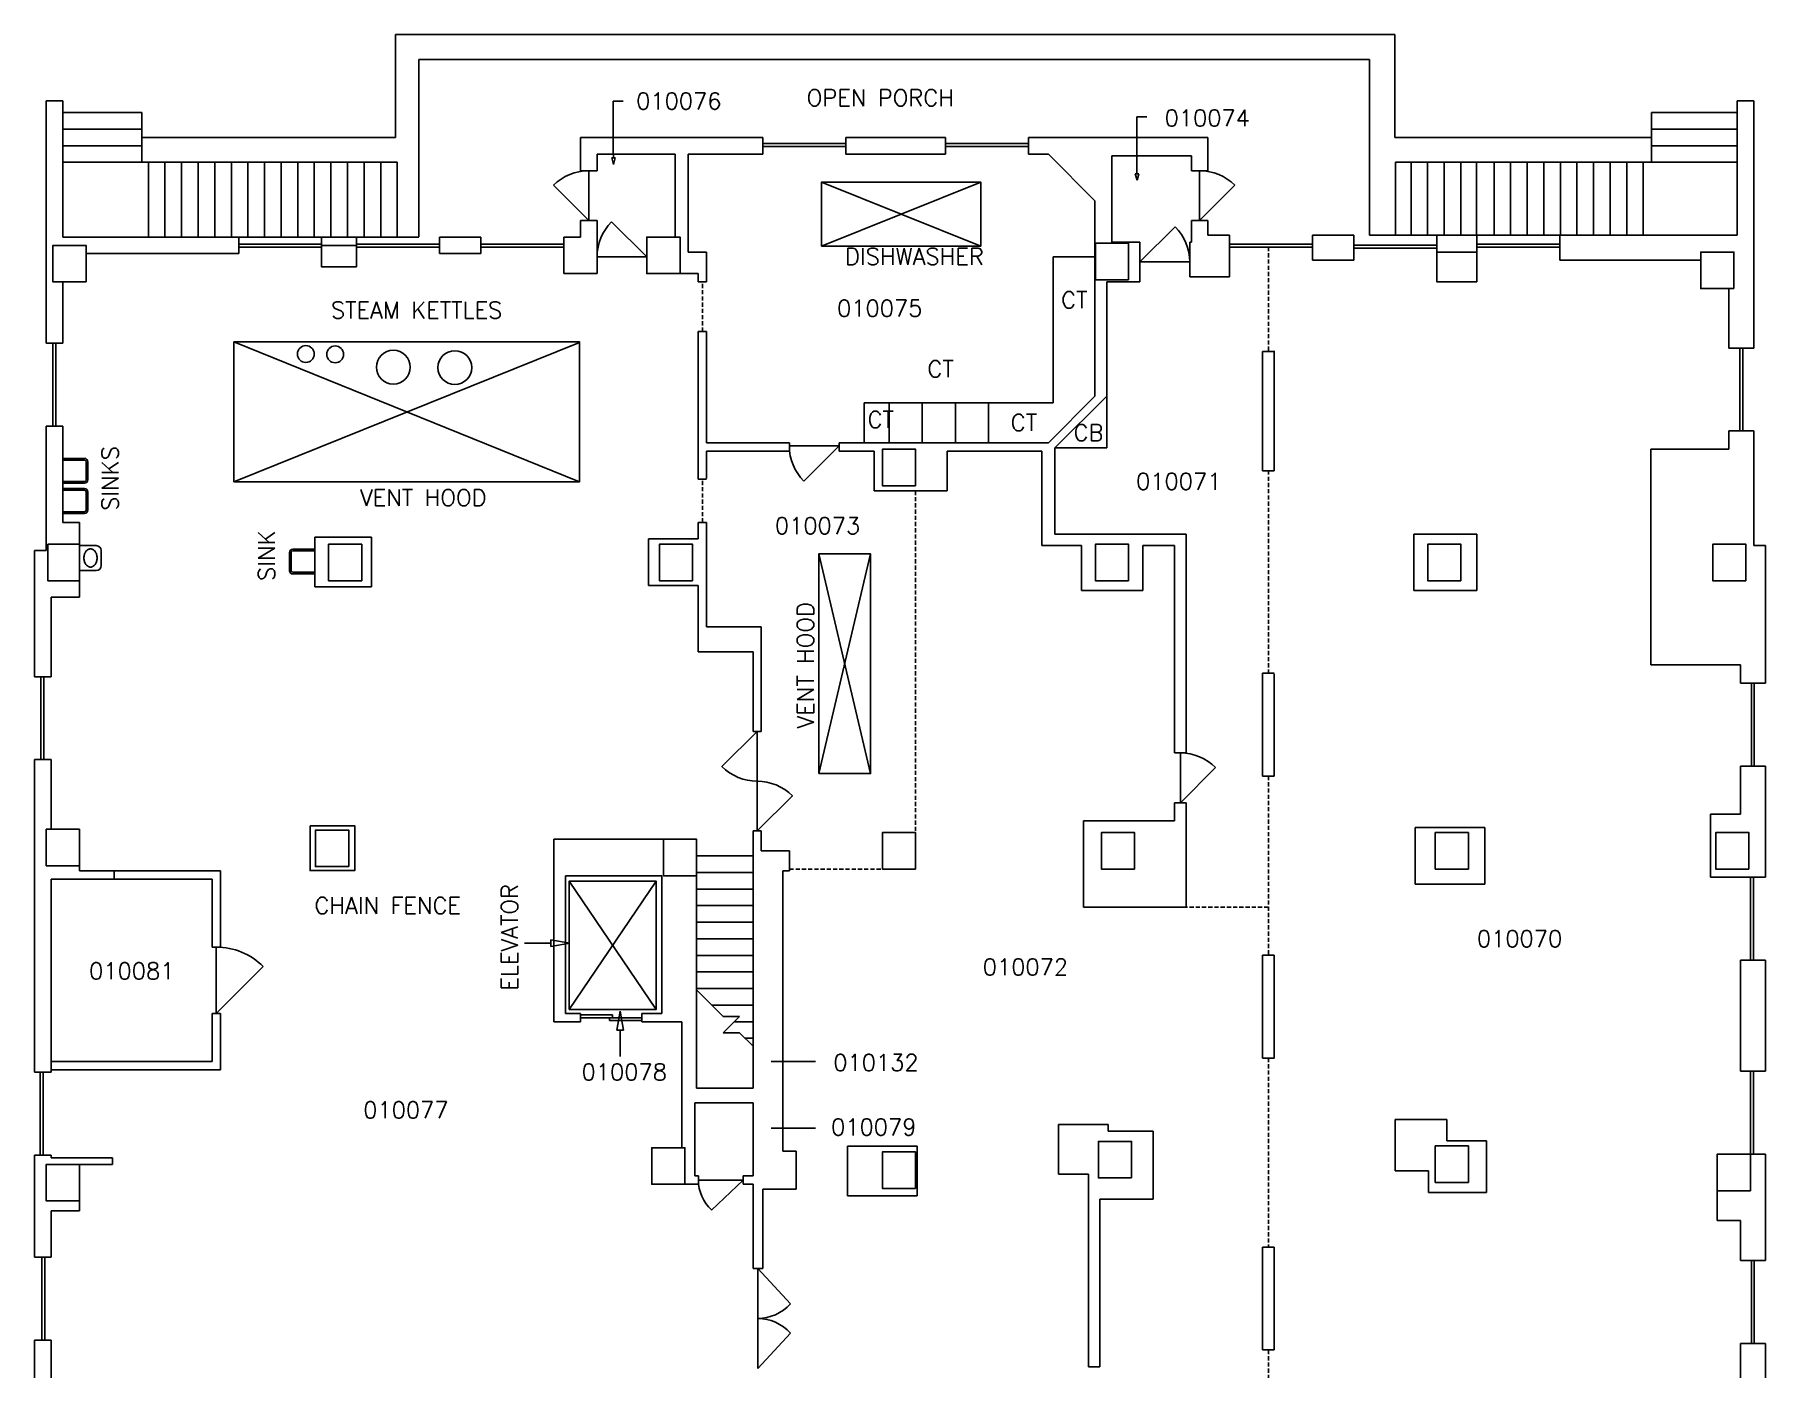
# Model space of a CAD drawing. Extents: x -572 to 188, y -99 to 441.
# Drawn here: x -260.8 to -156.5, y 215.5 to 295.9 of the extents above; entities that cross this region are included whole.
import ezdxf
from ezdxf.enums import TextEntityAlignment as Align

# ---------------------------------------------------------------- set-up
doc = ezdxf.new("R2010")
doc.units = 0
doc.header["$MEASUREMENT"] = 0
doc.linetypes.add('HIDDEN', pattern=[0.375, 0.25, -0.125])
for name, color, linetype in [('1', 7, 'CONTINUOUS'), ('15', 7, 'CONTINUOUS'), ('2', 7, 'CONTINUOUS'), ('25', 7, 'CONTINUOUS'), ('26', 7, 'CONTINUOUS'), ('27', 7, 'CONTINUOUS'), ('28', 7, 'CONTINUOUS'), ('29', 7, 'CONTINUOUS'), ('3', 7, 'CONTINUOUS'), ('4', 7, 'CONTINUOUS'), ('61', 7, 'CONTINUOUS')]:
    doc.layers.add(name, color=color, linetype=linetype)
doc.styles.add('ROMANS', font='ROMANS', dxfattribs={"height": 0.2})

# ---------------------------------------------------------------- blocks, each defined once
blk = doc.blocks.new('DDR60')
at = {"layer": '26', "color": 6, "linetype": 'Continuous'}
blk.add_lwpolyline([(5, 0), (3.232, 1.768), (3.232, 1.768, 0.198912), (2.5, 0), (2.5, 0, 0.198912), (1.768, 1.768), (1.768, 1.768), (0, 0), (2.5, 0), (5, 0)], format="xyb", dxfattribs=at)
blk = doc.blocks.new('DRLH36')
at = {"layer": '26', "color": 6, "linetype": 'Continuous'}
for q in [(2.1213, 2.1213), (3, 0)]:
    blk.add_line((0, 0), q, dxfattribs=at)
blk.add_arc((0, 0), 3, 360, 45, dxfattribs=at)
blk = doc.blocks.new('DRRH36')
at = {"layer": '26', "color": 6, "linetype": 'Continuous', "yscale": -1, "rotation": 180}
blk.add_blockref('DRLH36', (0, 0), dxfattribs=at)
blk = doc.blocks.new('DRLH32')
at = {"layer": '26', "color": 6, "linetype": 'Continuous'}
for q in [(1.89, 1.89), (2.67, 0)]:
    blk.add_line((0, 0), q, dxfattribs=at)
blk.add_arc((0, 0), 2.67, 0, 44.9499, dxfattribs=at)
blk = doc.blocks.new('DRLH48')
at = {"layer": '25', "color": 253, "linetype": 'Continuous'}
for q in [(2.8284, 2.8285), (4, 0)]:
    blk.add_line((0, 0), q, dxfattribs=at)
blk.add_arc((0, 0), 4, 360, 45.000836, dxfattribs=at)
blk = doc.blocks.new('DSDR72')
at = {"layer": '28', "color": 6, "linetype": 'Continuous'}
blk.add_lwpolyline([(3, 0), (0, 0), (2.12, -2.12), (2.12, -2.12, 0.198912), (3, 0), (3, 0, -0.198912), (3.88, 2.12), (3.88, 2.12), (6, 0), (3, 0)], format="xyb", dxfattribs=at)
blk = doc.blocks.new('WIN5$0')
at = {"layer": '27', "color": 2, "linetype": 'Continuous'}
for p, q in [((-0.1, -2.5), (-0.1, 2.5)), ((0.1, -2.5), (0.1, 2.5))]:
    blk.add_line(p, q, dxfattribs=at)
blk = doc.blocks.new('ARROW1')
at = {"layer": '4', "color": 233, "linetype": 'Continuous'}
for p, q in [((0, -0.6721), (0, 0)), ((-0.1294, -0.6721), (0, -1.1551)), ((0.1294, -0.6721), (-0.1294, -0.6721)), ((0.1294, -0.6721), (0, -1.1551))]:
    blk.add_line(p, q, dxfattribs=at)

msp = doc.modelspace()

# ---------------------------------------------------------------- linework, layer by layer
at = {"layer": '1', "color": 4, "linetype": 'Continuous'}
for p, q in [((-259.09, 291.86), (-260.09, 291.86)), ((-260.09, 291.86), (-260.09, 277.25)), ((-259.09, 291.86), (-259.09, 283.65)), ((-158.18, 291.86), (-158.18, 283.76)), ((-158.18, 291.86), (-157.17, 291.86)), ((-157.17, 276.96), (-157.17, 291.86)), ((-227.89, 289.65), (-227.89, 287.65)), ((-216.89, 289.65), (-227.89, 289.65)), ((-216.89, 289.65), (-216.89, 288.65)), ((-211.89, 289.65), (-211.89, 288.65)), ((-205.89, 289.65), (-211.89, 289.65)), ((-205.89, 289.65), (-205.89, 288.65)), ((-200.89, 289.65), (-200.89, 288.65)), ((-190.07, 289.65), (-200.89, 289.65)), ((-190.07, 287.65), (-190.07, 289.65)), ((-222.19, 288.65), (-226.89, 288.65)), ((-226.89, 288.65), (-226.89, 287.65)), ((-221.39, 288.65), (-216.89, 288.65)), ((-211.89, 288.65), (-205.89, 288.65)), ((-200.89, 288.65), (-199.69, 288.65)), ((-191.07, 288.55), (-195.87, 288.55)), ((-191.07, 287.65), (-191.07, 288.55)), ((-227.89, 287.65), (-226.89, 287.65)), ((-191.07, 287.65), (-190.07, 287.65)), ((-227.89, 284.65), (-227.89, 283.65)), ((-227.89, 284.65), (-226.89, 284.65)), ((-226.89, 284.65), (-226.89, 281.45)), ((-191.07, 284.65), (-190.07, 284.65)), ((-191.07, 283.35), (-191.07, 284.65)), ((-190.07, 283.76), (-190.07, 284.65)), ((-190.07, 283.76), (-188.77, 283.76)), ((-188.77, 283.76), (-188.77, 281.25)), ((-183.77, 283.76), (-183.77, 282.25)), ((-183.77, 283.76), (-181.27, 283.76)), ((-181.27, 283.76), (-181.27, 282.25)), ((-176.27, 283.76), (-176.27, 282.75)), ((-176.27, 283.76), (-173.87, 283.76)), ((-173.87, 283.76), (-173.87, 282.75)), ((-168.87, 283.76), (-168.87, 282.25)), ((-168.87, 283.76), (-158.18, 283.76)), ((-259.09, 283.65), (-248.49, 283.65)), ((-248.49, 283.65), (-248.49, 282.65)), ((-243.49, 283.65), (-243.49, 283.15)), ((-243.49, 283.65), (-241.39, 283.65)), ((-241.39, 283.15), (-241.39, 283.65)), ((-236.39, 282.65), (-236.39, 283.65)), ((-236.39, 283.65), (-233.89, 283.65)), ((-233.89, 283.65), (-233.89, 282.65)), ((-228.89, 283.65), (-228.89, 282.65)), ((-228.89, 283.65), (-227.89, 283.65)), ((-191.17, 283.35), (-191.17, 281.25)), ((-191.07, 283.35), (-191.17, 283.35)), ((-257.69, 282.65), (-248.49, 282.65)), ((-236.39, 282.65), (-233.89, 282.65)), ((-228.89, 282.65), (-228.89, 281.45)), ((-181.27, 282.25), (-183.77, 282.25)), ((-160.37, 282.25), (-168.87, 282.25)), ((-259.09, 280.95), (-259.09, 277.25)), ((-228.89, 281.45), (-226.89, 281.45)), ((-188.77, 281.25), (-191.17, 281.25)), ((-158.67, 276.96), (-158.67, 280.55)), ((-259.09, 277.25), (-260.09, 277.25)), ((-157.17, 276.96), (-158.67, 276.96)), ((-259.09, 272.25), (-260.09, 272.25)), ((-260.09, 272.25), (-260.09, 264.76)), ((-259.09, 272.25), (-259.09, 266.45)), ((-157.17, 271.96), (-158.67, 271.96)), ((-158.67, 270.86), (-158.67, 271.96)), ((-157.17, 265.06), (-157.17, 271.96)), ((-259.09, 266.45), (-258.09, 266.45)), ((-258.09, 265.13), (-258.09, 266.45)), ((-156.47, 265.06), (-157.17, 265.06)), ((-156.47, 256.76), (-156.47, 265.06)), ((-260.79, 264.76), (-260.09, 264.76)), ((-260.79, 264.76), (-260.79, 257.15)), ((-258.09, 261.95), (-258.09, 262.93)), ((-259.79, 261.95), (-258.09, 261.95)), ((-259.79, 261.95), (-259.79, 257.15)), ((-157.97, 256.76), (-157.97, 257.86)), ((-259.79, 257.15), (-260.79, 257.15)), ((-156.47, 256.76), (-157.97, 256.76)), ((-259.79, 252.15), (-260.79, 252.15)), ((-260.79, 252.15), (-260.79, 233.3)), ((-259.79, 252.15), (-259.79, 247.95)), ((-156.47, 251.76), (-157.97, 251.76)), ((-157.97, 248.86), (-157.97, 251.76)), ((-156.47, 245.06), (-156.47, 251.76)), ((-259.79, 244.95), (-259.79, 233.3)), ((-158.26, 245.06), (-157.97, 245.06)), ((-157.97, 245.06), (-156.47, 245.06)), ((-157.97, 240.06), (-156.47, 240.06)), ((-157.97, 233.36), (-157.97, 240.06)), ((-156.47, 233.36), (-156.47, 240.06)), ((-260.79, 233.3), (-259.79, 233.3)), ((-157.97, 233.36), (-156.47, 233.36)), ((-260.79, 228.3), (-259.79, 228.3)), ((-260.79, 228.3), (-260.79, 222.15)), ((-259.79, 228.3), (-259.79, 228.15)), ((-157.38, 228.36), (-156.47, 228.36)), ((-156.47, 221.96), (-156.47, 228.36)), ((-259.79, 224.95), (-259.79, 222.15)), ((-157.97, 221.96), (-157.97, 224.36)), ((-259.79, 222.15), (-260.79, 222.15)), ((-156.47, 221.96), (-157.97, 221.96)), ((-259.79, 217.15), (-260.79, 217.15)), ((-260.79, 217.15), (-260.79, 208.45)), ((-259.79, 217.15), (-259.79, 211.65)), ((-156.47, 216.96), (-157.97, 216.96)), ((-157.97, 210.76), (-157.97, 216.96)), ((-156.47, 208.26), (-156.47, 216.96))]:
    msp.add_line(p, q, dxfattribs=at)
at = {"layer": '15', "color": 1, "linetype": 'Continuous'}
for p, q in [((-229.49, 236.35), (-229.49, 247.35)), ((-229.49, 247.35), (-220.89, 247.35)), ((-220.89, 232.35), (-220.89, 247.35)), ((-217.49, 232.35), (-217.49, 247.85)), ((-216.99, 247.85), (-217.49, 247.85)), ((-216.99, 247.85), (-216.99, 246.65)), ((-216.99, 246.65), (-215.29, 246.65)), ((-215.29, 245.45), (-215.29, 246.65)), ((-222.99, 245.15), (-228.79, 245.15)), ((-228.79, 236.85), (-228.79, 245.15)), ((-222.99, 236.85), (-222.99, 245.15)), ((-215.69, 245.45), (-215.29, 245.45)), ((-215.69, 245.45), (-215.69, 231.45)), ((-227.89, 236.85), (-228.79, 236.85)), ((-227.89, 236.35), (-227.89, 236.85)), ((-222.99, 236.85), (-224.19, 236.85)), ((-224.19, 236.35), (-224.19, 236.85)), ((-227.89, 236.35), (-229.49, 236.35)), ((-221.79, 236.35), (-224.19, 236.35)), ((-221.79, 231.45), (-221.79, 236.35)), ((-220.89, 232.35), (-217.49, 232.35))]:
    msp.add_line(p, q, dxfattribs=at)
at = {"layer": '2', "color": 1, "linetype": 'Continuous'}
for p, q in [((-160.37, 282.25), (-160.37, 280.55)), ((-158.67, 280.55), (-160.37, 280.55)), ((-258.09, 265.13), (-259.99, 265.13)), ((-259.99, 265.13), (-259.99, 262.93)), ((-258.09, 262.93), (-258.09, 265.13)), ((-259.99, 262.93), (-258.09, 262.93))]:
    msp.add_line(p, q, dxfattribs=at)
for points in [[(-257.69, 280.95), (-257.69, 283.15), (-259.69, 283.15), (-259.69, 280.95), (-257.69, 280.95)], [(-241.39, 281.85), (-241.39, 283.15), (-243.49, 283.15), (-243.49, 281.85), (-241.39, 281.85)], [(-221.89, 281.45), (-221.89, 283.65), (-223.89, 283.65), (-223.89, 281.45), (-221.89, 281.45)], [(-194.85, 281.08), (-194.85, 283.28), (-196.85, 283.28), (-196.85, 281.08), (-194.85, 281.08)], [(-173.87, 280.95), (-173.87, 282.75), (-176.27, 282.75), (-176.27, 280.95), (-173.87, 280.95)], [(-158.37, 280.55), (-158.37, 282.75), (-160.37, 282.75), (-160.37, 280.55), (-158.37, 280.55)], [(-207.69, 268.66), (-207.69, 270.86), (-209.69, 270.86), (-209.69, 268.66), (-207.69, 268.66)], [(-241.07, 262.93), (-241.07, 265.13), (-243.07, 265.13), (-243.07, 262.93), (-241.07, 262.93)], [(-221.13, 262.93), (-221.13, 265.13), (-223.13, 265.13), (-223.13, 262.93), (-221.13, 262.93)], [(-194.85, 262.93), (-194.85, 265.13), (-196.85, 265.13), (-196.85, 262.93), (-194.85, 262.93)], [(-174.82, 262.93), (-174.82, 265.13), (-176.82, 265.13), (-176.82, 262.93), (-174.82, 262.93)], [(-157.65, 262.93), (-157.65, 265.13), (-159.65, 265.13), (-159.65, 262.93), (-157.65, 262.93)], [(-258.09, 245.75), (-258.09, 247.95), (-260.09, 247.95), (-260.09, 245.75), (-258.09, 245.75)], [(-241.86, 245.7), (-241.86, 247.9), (-243.86, 247.9), (-243.86, 245.7), (-241.86, 245.7)], [(-220.89, 245.15), (-220.89, 247.35), (-222.89, 247.35), (-222.89, 245.15), (-220.89, 245.15)], [(-207.69, 245.55), (-207.69, 247.75), (-209.69, 247.75), (-209.69, 245.55), (-207.69, 245.55)], [(-194.49, 245.55), (-194.49, 247.75), (-196.49, 247.75), (-196.49, 245.55), (-194.49, 245.55)], [(-174.37, 245.55), (-174.37, 247.75), (-176.37, 247.75), (-176.37, 245.55), (-174.37, 245.55)], [(-157.47, 245.55), (-157.47, 247.75), (-159.47, 247.75), (-159.47, 245.55), (-157.47, 245.55)], [(-221.59, 226.55), (-221.59, 228.75), (-223.59, 228.75), (-223.59, 226.55), (-221.59, 226.55)], [(-207.69, 226.3), (-207.69, 228.5), (-209.69, 228.5), (-209.69, 226.3), (-207.69, 226.3)], [(-194.67, 226.93), (-194.67, 229.13), (-196.67, 229.13), (-196.67, 226.93), (-194.67, 226.93)], [(-174.37, 226.66), (-174.37, 228.86), (-176.37, 228.86), (-176.37, 226.66), (-174.37, 226.66)], [(-258.09, 225.55), (-258.09, 227.75), (-260.09, 227.75), (-260.09, 225.55), (-258.09, 225.55)], [(-157.38, 226.16), (-157.38, 228.36), (-159.38, 228.36), (-159.38, 226.16), (-157.38, 226.16)]]:
    msp.add_lwpolyline(points, dxfattribs=at)
at = {"layer": '25', "color": 253, "linetype": 'Continuous'}
for p, q in [((-239.03, 295.86), (-239.03, 289.66)), ((-239.03, 295.86), (-178.81, 295.86)), ((-178.81, 295.86), (-178.81, 289.66)), ((-237.63, 294.36), (-237.63, 283.66)), ((-237.63, 294.36), (-180.33, 294.36)), ((-180.33, 294.36), (-180.33, 283.76)), ((-254.33, 291.16), (-259.09, 291.16)), ((-254.33, 289.56), (-254.33, 291.16)), ((-163.33, 291.16), (-158.18, 291.16)), ((-163.33, 289.56), (-163.33, 291.16)), ((-254.33, 290.16), (-259.09, 290.16)), ((-163.33, 290.16), (-158.18, 290.16)), ((-254.33, 289.16), (-259.09, 289.16)), ((-254.33, 289.66), (-239.03, 289.66)), ((-254.33, 289.56), (-254.33, 288.16)), ((-178.81, 289.66), (-163.33, 289.66)), ((-163.33, 289.56), (-163.33, 288.16)), ((-163.33, 289.16), (-158.18, 289.16)), ((-254.33, 288.16), (-259.09, 288.16)), ((-254.33, 288.16), (-238.93, 288.16)), ((-253.93, 288.16), (-253.93, 283.66)), ((-252.93, 288.16), (-252.93, 283.66)), ((-251.93, 288.16), (-251.93, 283.66)), ((-250.93, 288.16), (-250.93, 283.66)), ((-249.93, 288.16), (-249.93, 283.66)), ((-248.93, 288.16), (-248.93, 283.66)), ((-247.93, 288.16), (-247.93, 283.65)), ((-246.93, 288.16), (-246.93, 283.66)), ((-245.93, 288.16), (-245.93, 283.66)), ((-244.93, 288.16), (-244.93, 283.66)), ((-243.93, 288.16), (-243.93, 283.66)), ((-242.93, 288.16), (-242.93, 283.66)), ((-241.93, 288.16), (-241.93, 283.66)), ((-240.93, 288.16), (-240.93, 283.66)), ((-239.93, 288.16), (-239.93, 283.66)), ((-238.93, 288.16), (-238.93, 283.66)), ((-178.76, 288.16), (-163.33, 288.16)), ((-178.76, 288.16), (-178.76, 283.76)), ((-177.83, 288.16), (-177.83, 283.76)), ((-176.83, 288.16), (-176.83, 283.76)), ((-175.83, 288.16), (-175.83, 283.76)), ((-174.83, 288.16), (-174.83, 283.76)), ((-173.88, 288.16), (-173.88, 283.76)), ((-172.83, 288.16), (-172.83, 283.76)), ((-171.83, 288.16), (-171.83, 283.76)), ((-170.83, 288.16), (-170.83, 283.76)), ((-169.83, 288.16), (-169.83, 283.76)), ((-168.83, 288.16), (-168.83, 283.76)), ((-167.83, 288.16), (-167.83, 283.76)), ((-166.83, 288.16), (-166.83, 283.76)), ((-165.83, 288.16), (-165.83, 283.76)), ((-164.83, 288.16), (-164.83, 283.76)), ((-163.83, 288.16), (-163.83, 283.76)), ((-163.33, 288.16), (-158.18, 288.16)), ((-180.33, 283.76), (-168.87, 283.76)), ((-248.49, 283.65), (-243.49, 283.65)), ((-241.39, 283.65), (-237.63, 283.65)), ((-199.39, 273.65), (-199.39, 282.45)), ((-199.39, 282.45), (-196.89, 282.45)), ((-199.39, 273.65), (-210.79, 273.65)), ((-210.79, 271.25), (-210.79, 273.65)), ((-209.29, 271.25), (-209.29, 273.65)), ((-207.29, 271.25), (-207.29, 273.65)), ((-205.29, 271.25), (-205.29, 273.65)), ((-203.29, 271.25), (-203.29, 273.65)), ((-196.17, 270.95), (-196.17, 274.05)), ((-259.09, 270.31), (-257.78, 270.31)), ((-259.09, 270.21), (-257.78, 270.21)), ((-199.29, 270.95), (-196.17, 270.95)), ((-257.68, 269.01), (-257.68, 270.11)), ((-257.58, 269.01), (-257.58, 270.11)), ((-259.09, 268.91), (-257.78, 268.91)), ((-259.09, 268.81), (-257.78, 268.81)), ((-259.09, 268.49), (-257.78, 268.49)), ((-259.09, 268.39), (-257.78, 268.39)), ((-257.68, 267.19), (-257.68, 268.29)), ((-257.58, 267.19), (-257.58, 268.29)), ((-227.94, 268.9), (-227.92, 268.92)), ((-259.09, 267.09), (-257.78, 267.09)), ((-259.09, 266.99), (-257.78, 266.99)), ((-258.09, 265.05), (-257.07, 265.05)), ((-256.77, 263.85), (-256.77, 264.75)), ((-245.43, 263.54), (-245.43, 264.64)), ((-245.33, 263.54), (-245.33, 264.64)), ((-243.89, 264.84), (-245.23, 264.84)), ((-243.89, 264.74), (-245.23, 264.74)), ((-258.09, 263.55), (-257.07, 263.55)), ((-243.89, 263.44), (-245.23, 263.44)), ((-243.89, 263.34), (-245.23, 263.34)), ((-255.99, 245.45), (-249.59, 245.45)), ((-249.59, 245.45), (-249.59, 240.85)), ((-255.99, 244.95), (-250.09, 244.95)), ((-250.09, 244.95), (-250.09, 240.85)), ((-228.58, 244.82), (-223.32, 237.09)), ((-228.58, 237.09), (-223.32, 244.82)), ((-250.09, 240.85), (-249.59, 240.85)), ((-250.09, 236.85), (-249.59, 236.85)), ((-250.09, 236.85), (-250.09, 233.95)), ((-249.59, 236.85), (-249.59, 233.45)), ((-259.79, 233.95), (-250.09, 233.95)), ((-259.79, 233.45), (-249.59, 233.45))]:
    msp.add_line(p, q, dxfattribs=at)
msp.add_lwpolyline([(-257.42, 263.75, 0.066843), (-257.34, 263.77, 0.062769), (-257.27, 263.8, 0.056398), (-257.2, 263.85, 0.049772), (-257.14, 263.92, 0.044142), (-257.09, 264, 0.039957), (-257.05, 264.09, 0.03725), (-257.03, 264.2, 0.035932), (-257.02, 264.3, 0.035932), (-257.03, 264.41, 0.03725), (-257.05, 264.52, 0.039957), (-257.09, 264.61, 0.044142), (-257.14, 264.69, 0.049772), (-257.2, 264.76, 0.056398), (-257.27, 264.81, 0.062769), (-257.34, 264.84, 0.066843), (-257.42, 264.85, 0.066843), (-257.5, 264.84, 0.062769), (-257.57, 264.81, 0.056398), (-257.64, 264.76, 0.049772), (-257.7, 264.69, 0.044142), (-257.75, 264.61, 0.039957), (-257.79, 264.52, 0.03725), (-257.81, 264.41, 0.035932), (-257.82, 264.3, 0.035932), (-257.81, 264.2, 0.03725), (-257.79, 264.09, 0.039957), (-257.75, 264, 0.044142), (-257.7, 263.92, 0.049772), (-257.64, 263.85, 0.056398), (-257.57, 263.8, 0.062769), (-257.5, 263.77, 0.066843)], format="xyb", close=True, dxfattribs=at)
msp.add_lwpolyline([(-228.58, 237.09), (-223.32, 237.09), (-223.32, 244.82), (-228.58, 244.82)], close=True, dxfattribs=at)
for centre, radius, start, end in [((-257.78, 270.11), 0.2, 360, 90), ((-257.78, 270.11), 0.1, 360, 90), ((-257.78, 269.01), 0.1, 270, 360), ((-257.78, 269.01), 0.2, 270, 360), ((-257.78, 268.29), 0.2, 360, 90), ((-257.78, 268.29), 0.1, 360, 90), ((-257.78, 267.19), 0.1, 270, 360), ((-257.78, 267.19), 0.2, 270, 360), ((-257.07, 264.75), 0.3, 0, 90), ((-245.23, 264.64), 0.2, 90, 180), ((-245.23, 264.64), 0.1, 90, 180), ((-257.07, 263.85), 0.3, 270, 0), ((-245.23, 263.54), 0.2, 180, 270), ((-245.23, 263.54), 0.1, 180, 270)]:
    msp.add_arc(centre, radius, start, end, dxfattribs=at)
at = {"layer": '26', "color": 6, "linetype": 'Continuous'}
for p, q in [((-219.28, 236.66), (-220.89, 238.28)), ((-227.89, 236.76), (-225.96, 236.76)), ((-227.89, 236.59), (-225.96, 236.59)), ((-224.19, 236.59), (-226.14, 236.59)), ((-226.14, 236.42), (-226.14, 236.59)), ((-224.19, 236.42), (-226.14, 236.42)), ((-225.96, 236.59), (-225.96, 236.76)), ((-219.28, 235.68), (-218.3, 236.66)), ((-219.28, 236.66), (-218.3, 236.66)), ((-219.28, 235.68), (-218.3, 235.68)), ((-217.49, 234.88), (-218.3, 235.68))]:
    msp.add_line(p, q, dxfattribs=at)
at = {"layer": '27', "color": 2, "linetype": 'Continuous'}
for p, q in [((-211.89, 289.3), (-216.89, 289.3)), ((-211.89, 289.12), (-216.89, 289.12)), ((-200.89, 289.3), (-205.89, 289.3)), ((-200.89, 289.12), (-205.89, 289.12)), ((-243.49, 283.23), (-248.49, 283.23)), ((-243.49, 283.05), (-248.49, 283.05)), ((-236.39, 283.23), (-241.39, 283.23)), ((-236.39, 283.05), (-241.39, 283.05)), ((-228.89, 283.23), (-233.89, 283.23)), ((-228.89, 283.05), (-233.89, 283.05)), ((-176.27, 283.17), (-181.27, 283.17)), ((-176.27, 282.99), (-181.27, 282.99)), ((-168.87, 283.23), (-173.87, 283.23)), ((-168.87, 283.05), (-173.87, 283.05)), ((-259.69, 277.25), (-259.69, 272.25)), ((-259.51, 277.25), (-259.51, 272.25)), ((-158.02, 276.96), (-158.02, 271.96)), ((-157.84, 276.96), (-157.84, 271.96)), ((-260.42, 257.15), (-260.42, 252.15)), ((-260.24, 257.15), (-260.24, 252.15)), ((-157.32, 256.76), (-157.32, 251.76)), ((-157.14, 256.76), (-157.14, 251.76)), ((-157.38, 245.06), (-157.38, 240.06)), ((-157.2, 245.06), (-157.2, 240.06)), ((-260.45, 233.3), (-260.45, 228.3)), ((-260.27, 233.3), (-260.27, 228.3)), ((-157.38, 233.36), (-157.38, 228.36)), ((-157.2, 233.36), (-157.2, 228.36)), ((-260.36, 222.15), (-260.36, 217.15)), ((-260.18, 222.15), (-260.18, 217.15)), ((-157.32, 221.96), (-157.32, 216.96)), ((-157.14, 221.96), (-157.14, 216.96))]:
    msp.add_line(p, q, dxfattribs=at)
at = {"layer": '28', "color": 6, "linetype": 'Continuous'}
for p, q in [((-222.19, 288.65), (-222.19, 283.65)), ((-221.39, 282.75), (-221.39, 288.65)), ((-199.69, 288.65), (-196.89, 285.83)), ((-195.87, 283.35), (-195.87, 288.55)), ((-196.89, 274.05), (-196.89, 285.83)), ((-223.89, 283.45), (-223.89, 281.45)), ((-221.39, 282.75), (-220.29, 282.75)), ((-220.29, 280.95), (-220.29, 282.75)), ((-194.17, 283.35), (-195.87, 283.35)), ((-194.17, 283.35), (-194.17, 280.95)), ((-220.79, 281.45), (-221.89, 281.45)), ((-220.79, 280.95), (-220.79, 281.45)), ((-220.79, 280.95), (-220.29, 280.95)), ((-194.17, 280.95), (-196.17, 280.95)), ((-196.17, 274.05), (-196.17, 280.95)), ((-220.79, 277.95), (-220.29, 277.95)), ((-220.79, 269.05), (-220.79, 277.95)), ((-220.29, 271.25), (-220.29, 277.95)), ((-186.78, 276.76), (-186.78, 269.56)), ((-186.08, 276.76), (-186.78, 276.76)), ((-186.08, 276.8), (-186.08, 269.56)), ((-199.69, 271.25), (-196.89, 274.05)), ((-199.29, 270.95), (-196.17, 274.05)), ((-215.29, 271.25), (-220.29, 271.25)), ((-215.29, 271.25), (-215.29, 270.75)), ((-212.29, 271.25), (-212.29, 270.75)), ((-199.69, 271.25), (-212.29, 271.25)), ((-220.29, 269.1), (-220.29, 270.75)), ((-215.29, 270.75), (-220.29, 270.75)), ((-210.19, 270.75), (-212.29, 270.75)), ((-210.19, 268.35), (-210.19, 270.75)), ((-200.09, 270.75), (-205.79, 270.75)), ((-205.79, 268.35), (-205.79, 270.75)), ((-200.09, 265.05), (-200.09, 270.75)), ((-199.29, 265.75), (-199.29, 270.95)), ((-163.37, 270.86), (-158.67, 270.86)), ((-163.37, 270.86), (-163.37, 257.86)), ((-186.08, 269.56), (-186.78, 269.56)), ((-220.79, 269.05), (-220.29, 269.05)), ((-210.19, 268.35), (-205.79, 268.35)), ((-220.79, 266.45), (-220.29, 266.45)), ((-220.79, 265.45), (-220.79, 266.45)), ((-220.29, 260.15), (-220.29, 266.45)), ((-243.89, 265.56), (-240.49, 265.56)), ((-243.89, 262.56), (-243.89, 265.56)), ((-240.49, 265.56), (-240.49, 262.56)), ((-220.79, 265.45), (-223.79, 265.45)), ((-223.79, 265.45), (-223.79, 262.65)), ((-200.09, 265.05), (-197.69, 265.05)), ((-193.99, 265.75), (-199.29, 265.75)), ((-197.69, 265.05), (-197.69, 262.35)), ((-191.38, 265.75), (-193.99, 265.75)), ((-193.99, 265.05), (-193.99, 262.35)), ((-192.08, 265.05), (-193.99, 265.05)), ((-192.08, 265.05), (-192.08, 252.55)), ((-191.38, 265.75), (-191.38, 252.55)), ((-177.67, 265.75), (-173.87, 265.75)), ((-177.67, 265.75), (-177.67, 262.35)), ((-173.87, 265.75), (-173.87, 262.35)), ((-243.89, 262.56), (-240.49, 262.56)), ((-220.79, 262.65), (-223.79, 262.65)), ((-220.79, 258.65), (-220.79, 262.65)), ((-193.99, 262.35), (-197.69, 262.35)), ((-177.67, 262.35), (-173.87, 262.35)), ((-220.29, 260.15), (-216.99, 260.15)), ((-216.99, 253.85), (-216.99, 260.15)), ((-220.79, 258.65), (-217.49, 258.65)), ((-217.49, 253.85), (-217.49, 258.65)), ((-163.37, 257.86), (-157.97, 257.86)), ((-186.08, 257.36), (-186.78, 257.36)), ((-186.78, 257.36), (-186.78, 251.16)), ((-186.08, 257.33), (-186.08, 251.16)), ((-216.99, 253.85), (-217.49, 253.85)), ((-191.38, 252.55), (-192.08, 252.55)), ((-186.08, 251.16), (-186.78, 251.16)), ((-191.38, 249.55), (-192.08, 249.55)), ((-192.08, 249.55), (-192.08, 248.45)), ((-191.38, 249.55), (-191.38, 243.25)), ((-197.58, 243.25), (-197.58, 248.45)), ((-192.08, 248.45), (-197.58, 248.45)), ((-159.78, 248.86), (-157.97, 248.86)), ((-159.78, 245.06), (-159.78, 248.86)), ((-177.58, 248.05), (-173.38, 248.05)), ((-177.58, 244.65), (-177.58, 248.05)), ((-173.38, 244.65), (-173.38, 248.05)), ((-220.89, 246.35), (-217.49, 246.35)), ((-258.09, 245.45), (-258.09, 245.75)), ((-258.09, 245.45), (-255.99, 245.45)), ((-255.99, 244.95), (-255.99, 245.45)), ((-220.89, 245.35), (-217.49, 245.35)), ((-259.79, 244.95), (-255.99, 244.95)), ((-220.89, 244.35), (-217.49, 244.35)), ((-177.58, 244.65), (-173.38, 244.65)), ((-159.78, 245.06), (-157.97, 245.06)), ((-220.89, 243.35), (-217.49, 243.35)), ((-191.38, 243.25), (-197.58, 243.25)), ((-220.89, 242.35), (-217.49, 242.35)), ((-220.89, 241.35), (-217.49, 241.35)), ((-220.89, 240.35), (-217.49, 240.35)), ((-186.78, 240.36), (-186.78, 234.16)), ((-186.08, 240.36), (-186.78, 240.36)), ((-186.08, 240.36), (-186.08, 234.16)), ((-220.89, 239.35), (-217.49, 239.35)), ((-220.89, 238.35), (-217.49, 238.35)), ((-219.97, 237.35), (-217.49, 237.35)), ((-218.6, 236.35), (-217.49, 236.35)), ((-217.97, 235.35), (-217.49, 235.35)), ((-186.08, 234.16), (-186.78, 234.16)), ((-221.79, 228.75), (-221.79, 231.45)), ((-220.99, 231.45), (-217.49, 231.45)), ((-220.99, 227.05), (-220.99, 231.45)), ((-217.49, 227.05), (-217.49, 231.45)), ((-215.69, 231.45), (-215.69, 228.55)), ((-199.08, 230.15), (-196.08, 230.15)), ((-199.08, 227.15), (-199.08, 230.15)), ((-196.08, 229.75), (-196.08, 230.15)), ((-193.38, 229.75), (-196.08, 229.75)), ((-193.38, 229.75), (-193.38, 225.65)), ((-178.78, 230.46), (-175.68, 230.46)), ((-178.78, 230.46), (-178.78, 227.36)), ((-175.68, 230.46), (-175.68, 229.16)), ((-215.69, 228.55), (-214.89, 228.55)), ((-214.89, 226.25), (-214.89, 228.55)), ((-211.79, 225.85), (-211.79, 228.85)), ((-211.79, 228.85), (-207.59, 228.85)), ((-207.59, 225.85), (-207.59, 228.85)), ((-173.28, 229.16), (-175.68, 229.16)), ((-173.28, 226.06), (-173.28, 229.16)), ((-256.09, 228.15), (-259.79, 228.15)), ((-256.09, 227.75), (-258.09, 227.75)), ((-256.09, 227.75), (-256.09, 228.15)), ((-221.59, 226.55), (-220.78, 226.55)), ((-220.99, 227.05), (-220.78, 227.05)), ((-220.78, 226.55), (-220.78, 227.05)), ((-218.09, 226.55), (-218.09, 227.05)), ((-218.09, 227.05), (-217.49, 227.05)), ((-218.09, 226.55), (-217.49, 226.55)), ((-217.49, 221.47), (-217.49, 226.55)), ((-199.08, 227.15), (-197.28, 227.15)), ((-197.28, 227.15), (-197.28, 215.55)), ((-178.78, 227.36), (-176.78, 227.36)), ((-176.78, 226.06), (-176.78, 227.36)), ((-258.09, 224.95), (-258.09, 225.55)), ((-216.89, 221.47), (-216.89, 226.25)), ((-216.89, 226.25), (-214.89, 226.25)), ((-211.79, 225.85), (-207.59, 225.85)), ((-193.38, 225.65), (-196.58, 225.65)), ((-196.58, 225.65), (-196.58, 215.55)), ((-173.28, 226.06), (-176.78, 226.06)), ((-159.38, 224.36), (-159.38, 226.16)), ((-259.79, 224.95), (-258.09, 224.95)), ((-159.38, 224.36), (-157.97, 224.36)), ((-186.08, 222.76), (-186.78, 222.76)), ((-186.78, 222.76), (-186.78, 216.56)), ((-186.08, 222.76), (-186.08, 216.56)), ((-216.89, 221.47), (-217.49, 221.47)), ((-186.08, 216.56), (-186.78, 216.56)), ((-196.58, 215.55), (-197.28, 215.55))]:
    msp.add_line(p, q, dxfattribs=at)
at = {"layer": '28', "color": 6, "linetype": 'HIDDEN'}
for p, q in [((-186.43, 283.05), (-186.43, 276.76)), ((-220.54, 277.95), (-220.54, 280.95)), ((-186.43, 269.58), (-186.43, 257.38)), ((-220.54, 266.45), (-220.54, 269.05)), ((-207.69, 268.35), (-207.69, 247.75)), ((-186.43, 251.16), (-186.43, 240.36)), ((-215.29, 245.55), (-209.69, 245.55)), ((-186.43, 243.25), (-191.38, 243.25)), ((-186.43, 234.16), (-186.43, 222.76)), ((-186.43, 216.56), (-186.43, 209.26))]:
    msp.add_line(p, q, dxfattribs=at)
at = {"layer": '28', "color": 6, "linetype": 'Continuous'}
msp.add_lwpolyline([(-244.19, 248.16), (-241.49, 248.16), (-241.49, 245.46), (-244.19, 245.46), (-244.19, 248.16)], dxfattribs=at)
at = {"layer": '29', "color": 7, "linetype": 'Continuous'}
msp.add_line((-186.08, 240.36), (-186.09, 240.36), dxfattribs=at)
at = {"layer": '3', "color": 253, "linetype": 'Continuous'}
for p, q in [((-229.67, 241.08), (-231.26, 241.08)), ((-229.67, 241.28), (-228.53, 241.08)), ((-229.67, 240.89), (-229.67, 241.28)), ((-229.67, 240.89), (-228.53, 241.08))]:
    msp.add_line(p, q, dxfattribs=at)
at = {"layer": '4', "color": 233, "linetype": 'Continuous'}
for p, q in [((-225.91, 288.97), (-225.91, 291.85)), ((-225.91, 291.85), (-225.32, 291.85)), ((-194.36, 288.02), (-194.36, 290.9)), ((-194.36, 290.9), (-193.76, 290.9)), ((-225.69, 235.85), (-225.49, 236.99)), ((-225.3, 235.85), (-225.49, 236.99)), ((-225.3, 235.85), (-225.69, 235.85)), ((-225.49, 235.85), (-225.49, 234.26)), ((-216.4, 233.96), (-213.73, 233.96)), ((-216.4, 229.94), (-213.73, 229.94))]:
    msp.add_line(p, q, dxfattribs=at)
at = {"layer": '61', "color": 253, "linetype": 'Continuous'}
for p, q in [((-213.36, 283.11), (-203.76, 286.97)), ((-213.36, 286.97), (-203.76, 283.11)), ((-248.78, 277.33), (-227.94, 268.9)), ((-248.78, 268.9), (-227.95, 277.3)), ((-213.53, 264.55), (-210.4, 251.31)), ((-213.53, 251.31), (-210.4, 264.55))]:
    msp.add_line(p, q, dxfattribs=at)
for points in [[(-213.36, 283.11), (-203.76, 283.11), (-203.76, 286.97), (-213.36, 286.97)], [(-248.78, 268.9), (-227.94, 268.9), (-227.94, 277.33), (-248.78, 277.33)], [(-213.53, 251.31), (-210.4, 251.31), (-210.4, 264.55), (-213.53, 264.55)]]:
    msp.add_lwpolyline(points, close=True, dxfattribs=at)
for centre, radius in [((-244.44, 276.6), 0.508), ((-242.67, 276.58), 0.508), ((-239.17, 275.81), 1.02), ((-235.46, 275.78), 1.02)]:
    msp.add_circle(centre, radius, dxfattribs=at)

# ---------------------------------------------------------------- block references
at = {"layer": '25', "color": 253, "linetype": 'Continuous', "yscale": -1, "rotation": 90}
msp.add_blockref('DRLH48', (-249.84, 236.85), dxfattribs=at)
at = {"layer": '26', "color": 250, "linetype": 'Continuous', "yscale": -1}
for p, rotation in [((-227.39, 284.65), 270), ((-194.17, 282.15), 180)]:
    msp.add_blockref('DRRH36', p, dxfattribs=dict(at, rotation=rotation))
at = {"layer": '26', "color": 250, "linetype": 'Continuous', "rotation": 270}
for p in [(-190.57, 284.65), (-191.73, 249.55)]:
    msp.add_blockref('DRRH36', p, dxfattribs=at)
at = {"layer": '26', "color": 250, "linetype": 'Continuous'}
msp.add_blockref('DRRH36', (-223.89, 282.45), dxfattribs=at)
at = {"layer": '26', "color": 250, "linetype": 'Continuous', "yscale": -1}
msp.add_blockref('DRRH36', (-212.3, 271.06), dxfattribs=at)
at = {"layer": '26', "color": 6, "linetype": 'Continuous'}
for name, p, xscale, yscale, rotation in [('DRLH32', (-218.09, 226.8), 1.007613574980907, 0.9539320505895281, 180), ('DDR60', (-217.19, 221.47), 1.204178851491049, 1.104312962169612, 270)]:
    msp.add_blockref(name, p, dxfattribs=dict(at, xscale=xscale, yscale=yscale, rotation=rotation))
at = {"layer": '27', "color": 2, "linetype": 'Continuous', "xscale": 0.8999990686758431, "rotation": 90}
msp.add_blockref('WIN5$0', (-186.26, 283.14), dxfattribs=at)
at = {"layer": '28', "color": 6, "linetype": 'Continuous', "rotation": 90}
msp.add_blockref('DSDR72', (-217.24, 247.85), dxfattribs=at)
at = {"layer": '4', "color": 233, "linetype": 'Continuous', "xscale": 0.8200021205705073, "yscale": 0.8200021205705073, "rotation": 0.9999151182580945}
for p in [(-225.91, 288.97), (-194.36, 288.02)]:
    msp.add_blockref('ARROW1', p, dxfattribs=at)

# ---------------------------------------------------------------- texts
at = {"layer": '3', "color": 253, "linetype": 'Continuous', "style": 'ROMANS'}
for s, height, p in [('OPEN PORCH', 1, (-205.38, 291.55)), ('DISHWASHER', 1, (-203.58, 281.98)), ('STEAM KETTLES', 0.9999, (-232.6, 278.75)), ('VENT HOOD', 1, (-233.55, 267.44))]:
    msp.add_text(s, height=height, dxfattribs=at).set_placement(p, align=Align.RIGHT)
for s, rotation, p in [('CT', 360, (-197.33, 279.36)), ('CT', 360, (-205.39, 275.2)), ('CT', 360, (-209, 272.15)), ('CT', 360, (-200.37, 271.97)), ('CB', 360, (-196.37, 271.36)), ('SINKS', 90, (-255.74, 271.05)), ('SINK', 90, (-246.31, 265.96)), ('VENT HOOD', 90, (-213.83, 261.65)), ('ELEVATOR', 90, (-231.66, 244.65)), ('CHAIN FENCE', 360, (-235.09, 242.85))]:
    msp.add_text(s, height=1, rotation=rotation, dxfattribs=at).set_placement(p, align=Align.RIGHT)
at = {"layer": '4', "color": 233, "linetype": 'Continuous', "style": 'ROMANS'}
for s, p in [('010076', (-219.39, 291.35)), ('010074', (-187.54, 290.33)), ('010075', (-207.28, 278.86)), ('010071', (-189.26, 268.42)), ('010073', (-211.03, 265.75)), ('010070', (-168.72, 240.85)), ('010072', (-198.5, 239.15)), ('010081', (-252.36, 238.91)), ('010078', (-222.68, 232.82)), ('010077', (-235.84, 230.53))]:
    msp.add_text(s, height=1, dxfattribs=at).set_placement(p, align=Align.RIGHT)
for s, p in [('010132', (-207.51, 233.39)), ('010079', (-207.64, 229.5))]:
    msp.add_text(s, height=1, rotation=360, dxfattribs=at).set_placement(p, align=Align.RIGHT)

doc.saveas('drawing.dxf')
